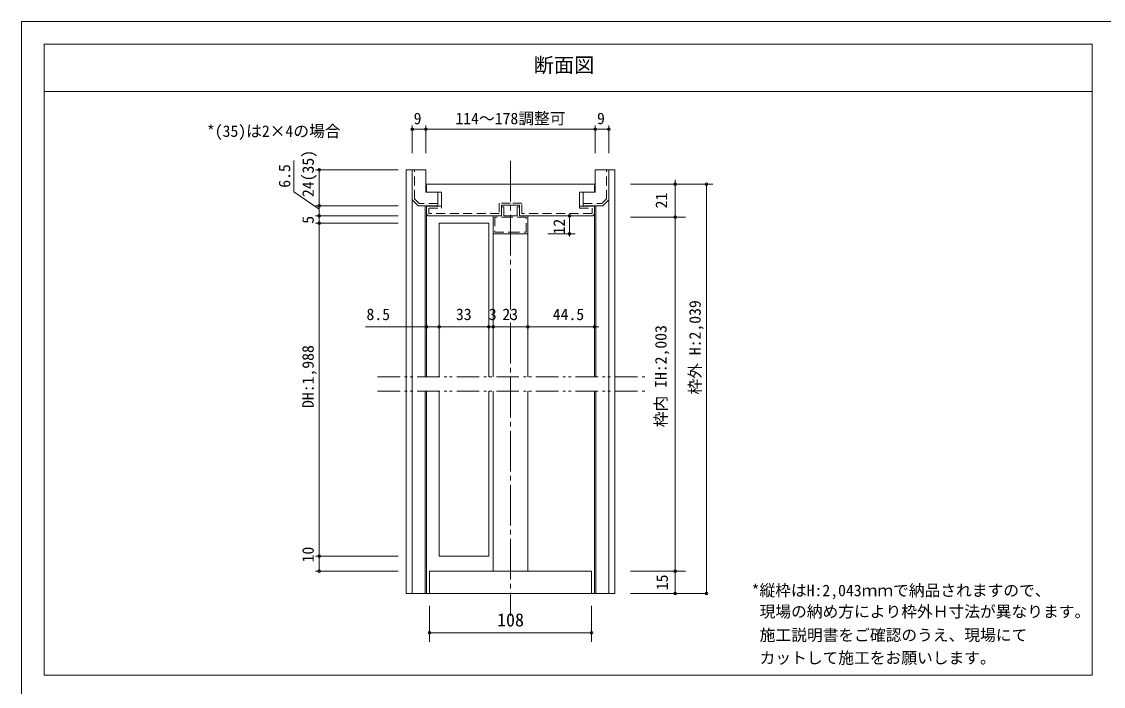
# Model space of a CAD drawing. Units: millimetres on the paper, with parts at other scales. Extents: x -200 to 200, y -138 to 138.
# Drawn here: x -200 to 40.5, y -9.2 to 138.5 of the extents above; entities that cross this region are included whole.
import ezdxf
from ezdxf.enums import TextEntityAlignment as Align

# ---------------------------------------------------------------- set-up
doc = ezdxf.new("R2010")
doc.units = ezdxf.units.MM
doc.header["$PDMODE"] = 32
doc.header["$PDSIZE"] = 0.6
for name, pattern in [('CHAIN2', [12, 9, -1, 1, -1]), ('DOUBLE_CHAIN1', [8.8, 5, -1, 0.6, -0.6, 0.6, -1]), ('USER9', [3, 2, -1])]:
    doc.linetypes.add(name, pattern=pattern)
for name, color, linetype, lineweight in [('1-0_下線', 7, 'Continuous', 20), ('1-1_0', 7, 'Continuous', 20), ('1-2__0-0_', 7, 'Continuous', 20), ('2-0_18', 7, 'Continuous', 20)]:
    doc.layers.add(name, color=color, linetype=linetype, lineweight=lineweight)
doc.styles.add('ＭＳ ゴシック', font='')
doc.styles.get('ＭＳ ゴシック').set_extended_font_data('MS Gothic')

msp = doc.modelspace()

# ---------------------------------------------------------------- linework, layer by layer
at = {"layer": '1-0_下線'}
for p, q in [((-195, 133.5), (38, 133.5)), ((-195, -6.75), (-195, 133.5)), ((-195, 123), (38, 123)), ((38, 123), (-195, 123)), ((38, -6.75), (-195, -6.75)), ((38, -6.75), (-195, -6.75))]:
    msp.add_line(p, q, dxfattribs=at)
for points in [[(-195, -6.75), (-195, 133.5), (38, 133.5)], [(-195, 123), (38, 123), (-195, 123)]]:
    msp.add_lwpolyline(points, dxfattribs=at)
at = {"layer": '1-1_0'}
for p, q in [((-195, 133.5), (38, 133.5)), ((-195, -6.75), (-195, 133.5)), ((-195, 123), (38, 123)), ((38, -6.75), (-195, -6.75))]:
    msp.add_line(p, q, dxfattribs=at)
msp.add_lwpolyline([(-200, -138.5), (200, -138.5), (200, 138.5), (-200, 138.5)], close=True, dxfattribs=at)
at = {"layer": '1-2__0-0_'}
for p, q in [((-195, 133.5), (38, 133.5)), ((-195, 133.5), (38, 133.5)), ((-195, -6.75), (-195, 133.5)), ((38, -6.75), (38, 133.5)), ((-195, 123), (38, 123)), ((-195, 123), (38, 123)), ((-195, 123), (38, 123)), ((-195, 123), (38, 123)), ((38, -6.75), (-195, -6.75)), ((38, -6.75), (-195, -6.75)), ((38, -6.75), (-195, -6.75)), ((38, -6.75), (-195, -6.75))]:
    msp.add_line(p, q, dxfattribs=at)
msp.add_lwpolyline([(-195, -6.75), (-195, 133.5), (38, 133.5)], dxfattribs=at)
msp.add_lwpolyline([(-195, -6.75), (-195, 133.5), (38, 133.5)], dxfattribs=at)
at = {"layer": '2-0_18'}
for p, q in [((-113.139, 109.27), (-113.139, 115.385)), ((-113.139, 114.569), (-69.473, 114.569)), ((-110.139, 109.27), (-110.139, 115.385)), ((-72.473, 109.27), (-72.473, 115.385)), ((-69.473, 109.27), (-69.473, 115.385)), ((-116.286, 105.571), (-134.645, 105.571)), ((-116.286, 105.571), (-134.645, 105.571)), ((-133.831, 16.377), (-133.831, 105.571)), ((-114.473, 105.571), (-110.139, 105.571)), ((-114.473, 11.377), (-114.473, 105.571)), ((-113.139, 11.377), (-113.139, 105.571)), ((-68.139, 105.571), (-72.473, 105.571)), ((-69.473, 11.377), (-69.473, 105.571)), ((-68.139, 11.377), (-68.139, 105.571)), ((-110.139, 102.354), (-110.139, 100.621)), ((-109.973, 102.354), (-109.973, 100.621)), ((-109.973, 102.354), (-91.306, 102.354)), ((-72.639, 102.354), (-91.306, 102.354)), ((-72.639, 102.354), (-72.639, 100.621)), ((-72.473, 102.354), (-72.473, 100.621)), ((-64.646, 102.354), (-46.295, 102.354)), ((-54.732, 103.354), (-54.732, 11.377)), ((-111.806, 97.571), (-113.139, 98.904)), ((-72.639, 100.621), (-75.973, 100.621)), ((-75.973, 100.621), (-75.973, 97.521)), ((-116.286, 97.571), (-134.645, 97.571)), ((-110.306, 97.571), (-110.306, 59.532)), ((-109.973, 95.687), (-109.973, 97.571)), ((-109.973, 97.571), (-109.973, 59.532)), ((-109.973, 97.521), (-106.639, 97.521)), ((-75.973, 97.521), (-72.639, 97.521)), ((-72.639, 97.571), (-72.639, 59.532)), ((-72.306, 97.571), (-72.306, 59.532)), ((-116.286, 95.354), (-134.645, 95.354)), ((-92.806, 95.354), (-92.806, 95.854)), ((-89.806, 95.354), (-89.806, 95.854)), ((-78.201, 95.354), (-78.201, 90.753)), ((-64.646, 95.021), (-52.406, 95.021)), ((-116.286, 93.687), (-134.645, 93.687)), ((-107.139, 93.687), (-107.139, 59.532)), ((-107.139, 93.687), (-96.139, 93.687)), ((-96.139, 93.687), (-96.139, 59.532)), ((-95.139, 91.354), (-95.139, 59.532)), ((-87.473, 91.354), (-87.473, 59.532)), ((-83.002, 91.354), (-76.939, 91.354)), ((-109.973, 69.841), (-109.973, 76.619)), ((-72.639, 69.841), (-72.639, 76.619)), ((-123.559, 70.665), (-71.673, 70.665)), ((-110.306, 11.377), (-110.306, 56.328)), ((-109.973, 11.377), (-109.973, 56.328)), ((-107.139, 19.711), (-107.139, 56.328)), ((-95.139, 16.377), (-95.139, 56.328)), ((-87.473, 16.377), (-87.473, 56.328)), ((-72.639, 11.377), (-72.639, 56.328)), ((-72.306, 11.377), (-72.306, 56.328)), ((-116.286, 19.711), (-134.645, 19.711)), ((-116.286, 16.377), (-134.645, 16.377)), ((-109.306, 16.377), (-109.306, 11.377)), ((-73.306, 16.377), (-109.306, 16.377)), ((-73.306, 16.377), (-73.306, 11.377)), ((-64.646, 16.377), (-52.406, 16.377)), ((-114.473, 11.377), (-68.139, 11.377)), ((-109.306, 11.377), (-73.306, 11.377)), ((-64.646, 11.377), (-52.406, 11.377))]:
    msp.add_line(p, q, dxfattribs=at)
at = {"layer": '2-0_18', "linetype": 'CHAIN2'}
msp.add_line((-91.306, 107.538), (-91.306, 6.417), dxfattribs=at)
at = {"layer": '2-0_18', "color": 4, "lineweight": 9}
for p, q in [((-47.749, 102.354), (-47.749, 11.377)), ((-47.749, 11.377), (-64.646, 11.377)), ((-109.306, 0.676), (-109.306, 8.658)), ((-73.306, 0.676), (-73.306, 8.658)), ((-109.306, 2.676), (-73.306, 2.676))]:
    msp.add_line(p, q, dxfattribs=at)
at = {"layer": '2-0_18', "linetype": 'USER9'}
for p, q in [((-109.473, 95.895), (-109.473, 97.021)), ((-73.139, 97.021), (-73.139, 95.895))]:
    msp.add_line(p, q, dxfattribs=at)
at = {"layer": '2-0_18', "linetype": 'DOUBLE_CHAIN1'}
for p, q in [((-120.85, 59.532), (-61.288, 59.532)), ((-120.85, 56.328), (-61.288, 56.328))]:
    msp.add_line(p, q, dxfattribs=at)
at = {"layer": '2-0_18'}
for points in [[(-139.509, 107.652), (-139.509, 100.703), (-133.831, 96.792)], [(-110.139, 105.571), (-110.139, 100.571), (-107.473, 100.571)], [(-72.473, 105.571), (-72.473, 100.571), (-75.139, 100.571)], [(-107.473, 100.571), (-107.473, 97.571), (-111.806, 97.571)], [(-109.973, 100.621), (-106.639, 100.621), (-106.639, 97.521)], [(-75.139, 100.571), (-75.139, 97.571), (-70.806, 97.571), (-69.473, 98.904)], [(-72.639, 95.687), (-72.973, 95.354), (-89.306, 95.354), (-89.306, 97.687), (-91.306, 97.687), (-93.306, 97.687), (-93.306, 95.354), (-109.639, 95.354), (-109.973, 95.687)], [(-93.306, 97.354), (-93.306, 95.354), (-95.139, 95.354)], [(-93.306, 95.354), (-95.139, 95.354), (-95.139, 91.354), (-91.306, 91.354), (-87.473, 91.354), (-87.473, 95.354), (-89.306, 95.354), (-89.306, 97.354)], [(-93.306, 95.354), (-93.306, 97.354), (-92.806, 97.354)], [(-92.806, 95.354), (-92.806, 97.354), (-92.806, 95.354)], [(-89.306, 95.354), (-89.306, 97.354), (-89.806, 97.354), (-89.806, 95.354)], [(-89.806, 95.354), (-92.806, 95.354), (-89.806, 95.354)], [(-107.139, 19.711), (-96.139, 19.711), (-96.139, 56.328)]]:
    msp.add_lwpolyline(points, dxfattribs=at)
at = {"layer": '2-0_18', "linetype": 'USER9'}
for points in [[(-107.473, 98.071), (-111.599, 98.071), (-112.639, 99.111), (-112.639, 105.571)], [(-75.139, 98.071), (-71.013, 98.071), (-69.973, 99.111), (-69.973, 105.571)], [(-73.139, 95.895), (-73.18, 95.854), (-88.806, 95.854), (-88.806, 98.187), (-91.306, 98.187), (-93.806, 98.187), (-93.806, 95.854), (-109.432, 95.854), (-109.473, 95.895)], [(-109.473, 97.021), (-106.639, 97.021), (-106.639, 97.521)], [(-75.973, 97.521), (-75.973, 97.021), (-73.139, 97.021)]]:
    msp.add_lwpolyline(points, dxfattribs=at)
msp.add_lwpolyline([(-87.806, 91.687), (-87.806, 95.021), (-91.306, 95.021), (-94.806, 95.021), (-94.806, 91.687), (-91.306, 91.687)], close=True, dxfattribs=at)
at = {"layer": '2-0_18'}
for p in [(-113.139, 114.569), (-110.139, 114.569), (-72.473, 114.569), (-69.473, 114.569), (-133.831, 105.571), (-54.732, 102.354), (-133.831, 97.571), (-133.831, 95.354), (-133.831, 93.687), (-78.201, 95.354), (-54.732, 95.021), (-78.201, 91.354), (-109.973, 70.665), (-107.139, 70.665), (-96.139, 70.665), (-95.139, 70.665), (-87.473, 70.665), (-72.639, 70.665), (-133.831, 19.711), (-133.831, 16.377), (-54.732, 16.377), (-54.732, 11.377)]:
    msp.add_point(p, dxfattribs=at)
at = {"layer": '2-0_18', "color": 4}
for p in [(-47.749, 102.354), (-47.749, 11.377), (-109.306, 2.676), (-73.306, 2.676)]:
    msp.add_point(p, dxfattribs=at)

# ---------------------------------------------------------------- texts
at = {"layer": '1-1_0', "style": 'ＭＳ ゴシック'}
msp.add_text('*(35)は2×4の場合', height=2.566, dxfattribs=at).set_placement((-158.808, 112.111), align=Align.BOTTOM_LEFT)
at = {"layer": '1-2__0-0_', "style": 'ＭＳ ゴシック'}
msp.add_text('断面図', height=3.299, dxfattribs=at).set_placement((-86.174, 126.198), align=Align.BOTTOM_LEFT)
at = {"layer": '2-0_18', "style": 'ＭＳ ゴシック'}
for s, height, p in [('9', 2.566, (-112.844, 114.929)), ('114～178調整可', 2.566, (-103.556, 114.929)), ('9', 2.566, (-72.075, 114.929)), ('8.5', 2.566, (-123.328, 71.393)), ('33', 2.566, (-103.445, 71.393)), ('3', 2.566, (-96.139, 71.393)), ('23', 2.566, (-93.119, 71.393)), ('44.5', 2.566, (-81.915, 71.393)), ('*縦枠はH:2,043ｍｍで納品されますので、', 2.566, (-37.709, 10.017)), ('現場の納め方により枠外Ｈ寸法が異なります。', 2.566, (-35.931, 5.325)), ('108', 2.933, (-94.306, 3.176)), ('施工説明書をご確認のうえ、現場にて', 2.566, (-35.907, 0.098)), ('カットして施工をお願いします。', 2.566, (-35.931, -4.972))]:
    msp.add_text(s, height=height, dxfattribs=at).set_placement(p, align=Align.BOTTOM_LEFT)
for s, p in [('24(35)', (-134.268, 99.506)), ('6.5', (-139.509, 101.572)), ('21', (-55.716, 96.988)), ('5', (-134.288, 93.576)), ('12', (-78.449, 91.187)), ('枠外 H:2,039', (-48.249, 55.616)), ('枠内 IH:2,003', (-55.839, 48.338)), ('DH:1,988', (-134.288, 52.628)), ('10', (-134.288, 18.301)), ('15', (-55.557, 12.122))]:
    msp.add_text(s, height=2.566, rotation=90, dxfattribs=at).set_placement(p, align=Align.BOTTOM_LEFT)

doc.saveas('drawing.dxf')
